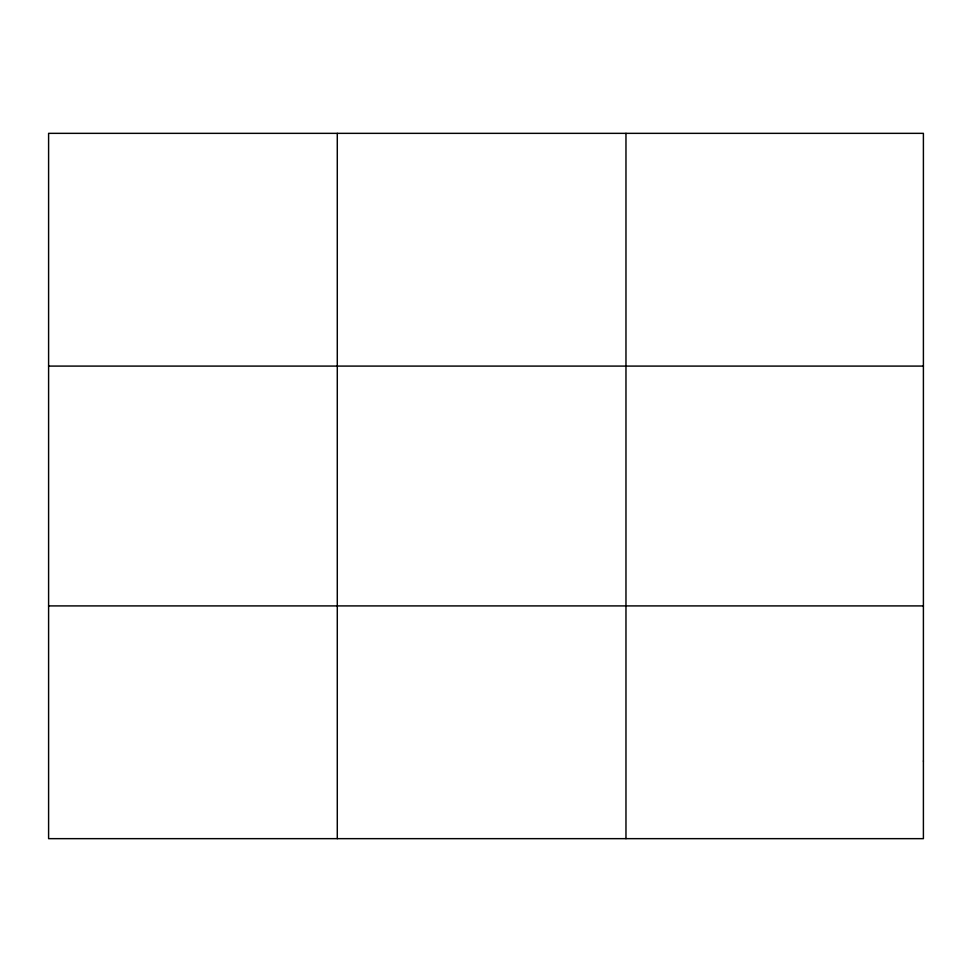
<?xml version="1.0" encoding="UTF-8"?>
<svg xmlns="http://www.w3.org/2000/svg" width="972" height="972" viewBox="0 0 972 972"><rect width="100%" height="100%" fill="white"/><g stroke="black" fill="none" stroke-linecap="round" stroke-linejoin="round"><path stroke-width="1.46" d="M337.284 133.346L337.284 838.654M625.968 133.346L625.968 838.654M48.6 366.092L923.4 366.092M48.6 605.908L923.4 605.908M923.4 761.076L923.4 838.654L48.6 838.654L48.6 133.346L923.4 133.346L923.4 761.076"/></g></svg>
